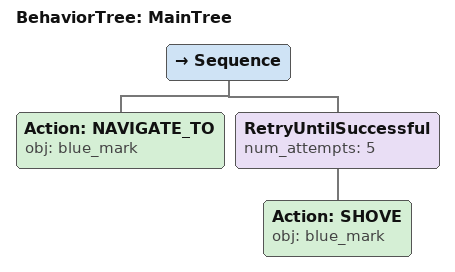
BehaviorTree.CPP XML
<root main_tree_to_execute="MainTree">
  <BehaviorTree ID="MainTree">
    <Sequence>
      <!-- Navigate to blue_mark -->
      <Action ID="NAVIGATE_TO" obj="blue_mark" />
      <!-- Retry PUSH blue_mark up to 5 attempts -->
      <RetryUntilSuccessful num_attempts="5">
        <!-- Push blue_mark forward toward front edge of table -->
        <Action ID="SHOVE" obj="blue_mark" />
      </RetryUntilSuccessful>
    </Sequence>
  </BehaviorTree>
</root>
